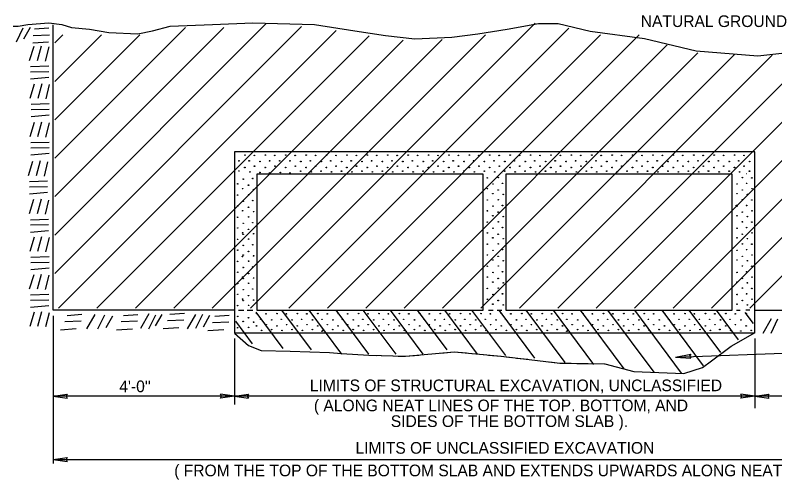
# Model space of a CAD drawing. Extents: x -61 to 299, y -30 to 298.
# Drawn here: x 7.9 to 90.9, y 170 to 220.8 of the extents above; entities that cross this region are included whole.
import ezdxf

# ---------------------------------------------------------------- set-up
doc = ezdxf.new("R2010")
doc.units = 0
doc.layers.add('Default', color=7, linetype='Continuous')
doc.layers.add('Level 1', color=7, linetype='Continuous')

msp = doc.modelspace()

# ---------------------------------------------------------------- linework, layer by layer
at = {"layer": 'Level 1'}
for p, q in [((8.71, 219.335), (7.957, 217.791)), ((9.492, 219.405), (8.779, 218.137)), ((9.977, 219.256), (11.561, 219.375)), ((12.036, 188.507), (12.036, 219.692)), ((12.19, 196.719), (35.307, 219.835)), ((12.19, 192.518), (39.19, 219.518)), ((12.19, 205.119), (26.492, 219.421)), ((12.19, 200.919), (30.69, 219.419)), ((33.609, 188.736), (64.741, 219.868)), ((37.81, 188.736), (68.414, 219.341)), ((9.848, 218.533), (11.63, 218.613)), ((12.19, 209.319), (21.494, 218.623)), ((12.19, 213.519), (17.294, 218.623)), ((12.19, 217.72), (13.093, 218.623)), ((12.608, 188.736), (42.967, 219.096)), ((16.808, 188.736), (46.588, 218.516)), ((29.409, 188.736), (59.296, 218.623)), ((42.01, 188.736), (71.896, 218.623)), ((46.21, 188.736), (76.097, 218.623)), ((75.611, 188.736), (105.498, 218.623)), ((9.799, 217.732), (11.521, 217.85)), ((21.009, 188.736), (50.314, 218.041)), ((25.209, 188.736), (54.564, 218.091)), ((71.411, 188.736), (100.892, 218.217)), ((9.888, 217.345), (9.413, 215.781)), ((10.72, 217.385), (10.284, 215.781)), ((11.531, 217.286), (11.155, 215.742)), ((50.41, 188.736), (79.171, 217.497)), ((79.812, 188.736), (108.457, 217.381)), ((54.61, 188.736), (82.53, 216.656)), ((58.811, 188.736), (86.57, 216.496)), ((63.011, 188.736), (90.662, 216.388)), ((67.211, 188.736), (95.279, 216.805)), ((11.531, 215.167), (9.551, 215.108)), ((11.531, 214.573), (9.551, 214.534)), ((11.531, 213.94), (9.551, 213.762)), ((9.947, 213.227), (9.472, 211.663)), ((10.779, 213.267), (10.343, 211.663)), ((11.591, 213.168), (11.215, 211.623)), ((84.012, 188.736), (108.457, 213.181)), ((11.591, 211.049), (9.611, 210.99)), ((11.591, 210.455), (9.611, 210.415)), ((11.591, 209.821), (9.611, 209.643)), ((9.928, 209.029), (9.452, 207.465)), ((10.759, 209.069), (10.324, 207.465)), ((11.571, 208.97), (11.195, 207.426)), ((88.212, 188.736), (108.457, 208.981)), ((11.571, 206.851), (9.591, 206.792)), ((11.571, 206.257), (9.591, 206.218)), ((11.571, 205.624), (9.591, 205.446)), ((9.769, 204.772), (9.294, 203.208)), ((10.601, 204.812), (10.165, 203.208)), ((11.413, 204.713), (11.036, 203.169)), ((11.413, 202.594), (9.433, 202.535)), ((11.413, 202), (9.433, 201.961)), ((11.413, 201.367), (9.433, 201.189)), ((9.868, 200.595), (9.393, 199.03)), ((10.7, 200.634), (10.264, 199.03)), ((11.512, 200.535), (11.135, 198.991)), ((11.512, 198.417), (9.532, 198.357)), ((11.512, 197.823), (9.532, 197.783)), ((11.512, 197.189), (9.532, 197.011)), ((9.928, 196.496), (9.452, 194.932)), ((10.759, 196.536), (10.324, 194.932)), ((11.571, 196.437), (11.195, 194.892)), ((11.571, 194.318), (9.591, 194.259)), ((11.571, 193.724), (9.591, 193.684)), ((11.571, 193.09), (9.591, 192.912)), ((9.888, 192.378), (9.413, 190.813)), ((10.72, 192.417), (10.284, 190.813)), ((11.531, 192.318), (11.155, 190.774)), ((11.531, 190.2), (9.551, 190.14)), ((11.531, 189.606), (9.551, 189.566)), ((11.531, 188.972), (9.551, 188.794)), ((9.928, 188.279), (9.452, 186.715)), ((10.759, 188.319), (10.324, 186.715)), ((11.571, 188.22), (11.195, 186.675)), ((31.836, 188.507), (12.036, 188.507)), ((12.036, 187.893), (12.036, 171.716)), ((13.561, 187.933), (15.145, 188.051)), ((15.709, 186.457), (16.62, 188.041)), ((17.64, 187.952), (16.887, 186.408)), ((18.511, 187.853), (17.798, 186.586)), ((19.709, 187.923), (21.293, 188.041)), ((21.61, 186.537), (22.52, 188.121)), ((23.203, 187.972), (22.451, 186.428)), ((23.887, 188.041), (23.174, 186.774)), ((24.797, 188.051), (26.381, 188.17)), ((26.698, 186.448), (27.609, 188.032)), ((28.342, 188.032), (27.589, 186.487)), ((29.134, 187.923), (28.421, 186.655)), ((29.698, 187.834), (31.282, 187.952)), ((32.303, 188.492), (32.864, 188.492)), ((33.247, 188.492), (33.852, 188.492)), ((34.185, 188.282), (37.153, 184.319)), ((36.994, 188.497), (40.241, 184.161)), ((39.964, 188.497), (43.548, 183.685)), ((42.934, 188.497), (46.518, 183.685)), ((45.904, 188.497), (49.488, 183.685)), ((48.874, 188.497), (52.458, 183.685)), ((51.844, 188.497), (55.091, 184.161)), ((54.814, 188.497), (58.398, 183.685)), ((57.784, 188.497), (61.487, 183.547)), ((59.637, 188.506), (60.146, 188.506)), ((60.58, 188.506), (61.072, 188.506)), ((60.754, 188.497), (64.655, 183.27)), ((63.724, 188.497), (67.981, 182.794)), ((66.694, 188.497), (71.11, 182.577)), ((69.664, 188.497), (74.447, 182.087)), ((72.634, 188.497), (77.71, 181.709)), ((75.604, 188.497), (80.713, 181.626)), ((78.574, 188.497), (83.108, 182.398)), ((81.544, 188.497), (84.989, 183.864)), ((84.514, 188.497), (86.93, 185.25)), ((86.75, 188.509), (87.172, 188.509)), ((87.683, 188.229), (88.573, 187.032)), ((88.22, 188.509), (87.76, 188.509)), ((88.761, 188.507), (108.561, 188.507)), ((13.303, 187.259), (15.085, 187.339)), ((19.451, 187.249), (21.233, 187.329)), ((24.54, 187.378), (26.322, 187.457)), ((29.44, 187.16), (31.222, 187.24)), ((31.955, 187.299), (33.796, 184.804)), ((89.672, 186.002), (90.583, 187.586)), ((91.256, 187.507), (90.504, 185.962)), ((12.808, 186.368), (14.531, 186.487)), ((18.956, 186.358), (20.679, 186.477)), ((24.045, 186.487), (25.768, 186.606)), ((28.945, 186.269), (30.668, 186.388)), ((31.836, 185.418), (31.836, 178.18)), ((31.866, 185.982), (33.391, 184.636)), ((86.177, 184.576), (88.791, 186.061)), ((88.761, 185.418), (88.761, 177.771)), ((84.019, 182.953), (86.177, 184.576)), ((42.241, 183.883), (43.548, 183.745)), ((43.548, 183.745), (46.538, 183.567)), ((52.598, 183.65), (53.841, 183.762)), ((54.422, 183.814), (55.862, 183.943)), ((55.864, 183.943), (57.224, 183.817)), ((57.825, 183.762), (59.067, 183.647)), ((80.075, 183.374), (81.745, 183.699)), ((46.538, 183.567), (47.329, 183.547)), ((47.933, 183.532), (49.18, 183.502)), ((49.764, 183.487), (50.556, 183.468)), ((50.557, 183.468), (51.997, 183.596)), ((59.629, 183.595), (60.989, 183.47)), ((61.012, 183.468), (62.113, 183.339)), ((62.703, 183.27), (63.942, 183.125)), ((66.341, 182.845), (67.442, 182.716)), ((80.075, 183.374), (81.771, 183.236)), ((83.029, 182.22), (84.019, 182.953)), ((67.447, 182.715), (68.674, 182.695)), ((69.278, 182.686), (70.525, 182.665)), ((71.109, 182.656), (72.336, 182.636)), ((72.337, 182.636), (75.525, 181.804)), ((80.99, 181.567), (83.029, 182.22)), ((12.036, 179.102), (13.569, 179.312)), ((31.836, 179.102), (12.036, 179.102)), ((12.036, 179.102), (13.569, 178.891)), ((31.836, 179.102), (30.303, 179.312)), ((31.836, 179.102), (30.303, 178.891)), ((31.836, 179.102), (33.369, 179.312)), ((31.836, 179.102), (33.369, 178.891)), ((88.761, 179.102), (31.836, 179.102)), ((88.761, 179.102), (87.228, 179.312)), ((88.761, 179.102), (87.228, 178.891)), ((88.761, 179.102), (90.294, 179.312)), ((108.561, 179.102), (88.761, 179.102)), ((88.761, 179.102), (90.294, 178.891)), ((12.036, 172.172), (13.569, 172.382)), ((12.036, 172.172), (108.561, 172.172)), ((12.036, 172.172), (13.569, 171.961))]:
    msp.add_line(p, q, dxfattribs=at)
for points in [[(7.66, 219.573), (8.195, 219.573), (9.244, 219.751), (11.541, 219.929), (12.967, 219.751), (14.036, 219.395), (15.976, 219.217), (18.095, 218.88), (21.283, 218.702), (22.887, 219.038), (24.827, 219.573), (29.44, 219.751), (33.856, 219.929), (40.588, 219.751), (45.003, 219.038), (48.369, 218.524), (51.557, 218.167), (55.636, 218.345), (58.467, 218.702), (61.655, 219.217), (65.1, 219.83), (67.258, 219.83), (70.763, 219.019), (76.683, 218.207), (82.346, 216.86), (89.078, 216.326), (96.622, 217.138)], [(31.836, 186.032), (88.761, 186.032), (88.761, 205.832), (31.836, 205.832), (31.836, 186.032)], [(34.311, 188.507), (59.061, 188.507), (59.061, 203.357), (34.311, 203.357), (34.311, 188.507)], [(61.536, 188.507), (86.286, 188.507), (86.286, 203.357), (61.536, 203.357), (61.536, 188.507)], [(31.866, 185.982), (33.391, 184.636), (34.757, 184.081), (37.925, 184.022), (42.241, 183.883), (43.548, 183.745), (46.538, 183.567), (50.557, 183.468), (55.864, 183.943), (61.012, 183.468), (67.447, 182.715), (72.337, 182.636), (75.525, 181.804), (80.99, 181.567), (83.029, 182.22), (84.019, 182.953), (86.177, 184.576), (88.791, 186.061)], [(80.075, 183.374), (107.561, 184.398), (118.955, 184.564)], [(81.745, 183.699), (81.628, 183.458), (81.771, 183.236)], [(13.569, 179.312), (13.45, 179.1), (13.569, 178.891)], [(30.303, 178.891), (30.422, 179.104), (30.303, 179.312)], [(33.369, 179.312), (33.25, 179.1), (33.369, 178.891)], [(87.228, 178.891), (87.347, 179.104), (87.228, 179.312)], [(90.294, 179.312), (90.175, 179.1), (90.294, 178.891)], [(13.569, 172.382), (13.45, 172.17), (13.569, 171.961)]]:
    msp.add_lwpolyline(points, dxfattribs=at)
for centre in [(32.998, 205.455), (34.025, 205.426), (35.229, 205.455), (36.256, 205.426), (37.46, 205.455), (38.487, 205.426), (39.692, 205.455), (40.718, 205.426), (41.923, 205.455), (42.949, 205.426), (44.154, 205.455), (45.181, 205.426), (46.385, 205.455), (47.412, 205.426), (48.616, 205.455), (49.643, 205.426), (50.848, 205.455), (51.874, 205.426), (53.079, 205.455), (54.105, 205.426), (55.31, 205.455), (56.337, 205.426), (57.541, 205.455), (58.568, 205.426), (59.772, 205.455), (60.799, 205.426), (62.004, 205.455), (63.03, 205.426), (64.235, 205.455), (65.262, 205.426), (66.466, 205.455), (67.493, 205.426), (68.697, 205.455), (69.724, 205.426), (70.929, 205.455), (71.955, 205.426), (73.16, 205.455), (74.186, 205.426), (75.391, 205.455), (76.418, 205.426), (77.622, 205.455), (78.649, 205.426), (79.853, 205.455), (80.88, 205.426), (82.085, 205.455), (83.111, 205.426), (84.316, 205.455), (85.342, 205.426), (86.547, 205.455), (87.574, 205.426), (32.335, 204.827), (33.454, 204.827), (34.644, 204.756), (35.685, 204.827), (36.798, 204.827), (37.917, 204.827), (39.107, 204.756), (40.148, 204.827), (41.338, 204.756), (42.379, 204.827), (43.569, 204.756), (44.61, 204.827), (45.8, 204.756), (46.841, 204.827), (48.032, 204.756), (49.073, 204.827), (50.263, 204.756), (51.304, 204.827), (52.494, 204.756), (53.535, 204.827), (54.725, 204.756), (55.766, 204.827), (56.957, 204.756), (57.997, 204.827), (59.188, 204.756), (60.229, 204.827), (61.419, 204.756), (62.46, 204.827), (63.65, 204.756), (64.691, 204.827), (65.881, 204.756), (66.922, 204.827), (68.113, 204.756), (69.154, 204.827), (70.344, 204.756), (71.385, 204.827), (72.575, 204.756), (73.616, 204.827), (74.806, 204.756), (75.847, 204.827), (77.037, 204.756), (78.078, 204.827), (79.269, 204.756), (80.31, 204.827), (81.5, 204.756), (82.541, 204.827), (83.731, 204.756), (84.772, 204.827), (85.962, 204.756), (87.003, 204.827), (88.194, 204.756), (32.335, 203.715), (32.984, 204.1), (33.54, 203.615), (34.039, 204.243), (34.63, 203.551), (35.215, 204.1), (35.685, 203.509), (36.27, 204.243), (36.861, 203.551), (37.446, 204.1), (37.917, 203.509), (38.501, 204.243), (39.093, 203.701), (39.677, 204.1), (40.233, 203.615), (40.732, 204.243), (41.324, 203.701), (41.908, 204.1), (42.465, 203.615), (42.964, 204.243), (43.555, 203.701), (44.14, 204.1), (44.696, 203.615), (45.195, 204.243), (45.786, 203.701), (46.371, 204.1), (46.927, 203.615), (47.426, 204.243), (48.017, 203.701), (48.602, 204.1), (49.158, 203.615), (49.657, 204.243), (50.249, 203.701), (50.833, 204.1), (51.389, 203.615), (51.889, 204.243), (52.48, 203.701), (53.065, 204.1), (53.621, 203.615), (54.12, 204.243), (54.711, 203.701), (55.296, 204.1), (55.852, 203.615), (56.351, 204.243), (56.942, 203.701), (57.527, 204.1), (58.083, 203.615), (58.582, 204.243), (59.174, 203.701), (59.758, 204.1), (60.314, 203.615), (60.813, 204.243), (61.405, 203.701), (61.989, 204.1), (62.545, 203.615), (63.045, 204.243), (63.636, 203.701), (64.221, 204.1), (64.777, 203.615), (65.276, 204.243), (65.867, 203.701), (66.452, 204.1), (67.008, 203.615), (67.507, 204.243), (68.098, 203.701), (68.683, 204.1), (69.239, 203.615), (69.738, 204.243), (70.33, 203.701), (70.914, 204.1), (71.47, 203.615), (71.969, 204.243), (72.561, 203.701), (73.145, 204.1), (73.702, 203.615), (74.201, 204.243), (74.792, 203.701), (75.377, 204.1), (75.933, 203.615), (76.432, 204.243), (77.023, 203.701), (77.608, 204.1), (78.164, 203.615), (78.663, 204.243), (79.254, 203.701), (79.839, 204.1), (80.395, 203.615), (80.894, 204.243), (81.486, 203.701), (82.07, 204.1), (82.626, 203.615), (83.125, 204.243), (83.653, 203.715), (83.717, 203.701), (84.302, 204.1), (84.858, 203.615), (85.357, 204.243), (85.948, 203.701), (86.533, 204.1), (87.089, 203.615), (87.588, 204.243), (88.179, 203.701), (32.811, 202.828), (33.852, 202.899), (59.5, 202.965), (60.705, 202.994), (87.405, 202.994), (88.432, 202.965), (32.205, 202.315), (33.381, 202.172), (60.12, 202.295), (61.161, 202.366), (86.82, 202.295), (87.861, 202.366), (32.191, 201.082), (32.733, 201.787), (33.396, 201.11), (33.937, 201.687), (59.514, 201.782), (60.106, 201.24), (60.69, 201.639), (61.246, 201.154), (86.806, 201.24), (87.391, 201.639), (87.947, 201.154), (88.446, 201.782), (32.811, 200.411), (33.852, 200.483), (59.5, 200.549), (60.705, 200.577), (87.405, 200.577), (88.432, 200.549), (32.205, 199.898), (32.733, 199.37), (33.381, 199.755), (59.514, 199.365), (60.12, 199.879), (61.161, 199.95), (86.742, 199.95), (86.82, 199.879), (87.861, 199.95), (88.446, 199.365), (32.191, 198.665), (33.396, 198.694), (33.937, 199.271), (60.106, 198.823), (60.69, 199.223), (61.246, 198.738), (86.806, 198.823), (87.391, 199.223), (87.947, 198.738), (32.811, 197.995), (33.852, 198.066), (59.5, 198.132), (60.705, 198.161), (87.405, 198.161), (88.432, 198.132), (32.205, 197.482), (32.733, 196.954), (33.381, 197.339), (59.514, 196.949), (60.12, 197.462), (61.161, 197.533), (86.82, 197.462), (87.861, 197.533), (88.446, 196.949), (32.191, 196.249), (32.797, 196.79), (33.396, 196.277), (33.937, 196.854), (60.106, 196.407), (60.69, 196.806), (61.246, 196.321), (86.806, 196.407), (87.391, 196.806), (87.947, 196.321), (32.811, 195.578), (33.852, 195.65), (59.5, 195.716), (60.705, 195.744), (87.405, 195.744), (88.432, 195.716), (32.205, 195.065), (32.797, 194.523), (33.381, 194.922), (33.937, 194.438), (59.514, 194.532), (60.12, 195.046), (60.69, 194.39), (61.161, 195.117), (86.82, 195.046), (87.391, 194.39), (87.861, 195.117), (88.446, 194.532), (32.191, 193.832), (32.719, 194.36), (33.396, 193.861), (60.106, 193.99), (61.246, 193.905), (86.806, 193.99), (87.947, 193.905), (32.811, 193.162), (33.852, 193.233), (59.5, 193.299), (60.705, 193.328), (87.405, 193.328), (88.432, 193.299), (32.205, 192.649), (32.733, 192.121), (32.797, 191.957), (33.381, 192.506), (33.937, 192.021), (59.514, 192.116), (60.12, 192.629), (60.69, 191.973), (61.161, 192.7), (86.82, 192.629), (87.391, 191.973), (87.861, 192.7), (88.446, 192.116), (32.191, 191.415), (33.396, 191.444), (60.106, 191.574), (61.246, 191.488), (86.806, 191.574), (87.947, 191.488), (32.205, 190.232), (32.811, 190.745), (33.852, 190.817), (59.5, 190.883), (60.705, 190.911), (61.161, 190.284), (87.405, 190.911), (87.861, 190.284), (88.432, 190.883), (32.733, 189.704), (32.797, 189.541), (33.381, 190.089), (33.937, 189.605), (59.514, 189.699), (60.12, 190.213), (60.69, 189.557), (86.82, 190.213), (87.391, 189.557), (88.446, 189.699), (32.191, 188.999), (33.396, 189.028), (60.106, 189.157), (61.246, 189.072), (86.806, 189.157), (87.947, 189.072), (32.205, 187.816), (34.274, 188.129), (35.301, 188.101), (36.505, 188.129), (37.532, 188.101), (38.736, 188.129), (39.763, 188.101), (40.968, 188.129), (41.994, 188.101), (43.199, 188.129), (44.225, 188.101), (45.43, 188.129), (46.457, 188.101), (47.661, 188.129), (48.688, 188.101), (49.892, 188.129), (50.919, 188.101), (52.124, 188.129), (53.15, 188.101), (54.355, 188.129), (55.381, 188.101), (56.586, 188.129), (57.613, 188.101), (58.817, 188.129), (59.844, 188.101), (61.048, 188.129), (62.075, 188.101), (63.28, 188.129), (64.306, 188.101), (65.511, 188.129), (66.538, 188.101), (67.742, 188.129), (68.769, 188.101), (69.973, 188.129), (71, 188.101), (72.205, 188.129), (73.231, 188.101), (74.436, 188.129), (75.462, 188.101), (76.667, 188.129), (77.694, 188.101), (78.898, 188.129), (79.925, 188.101), (81.129, 188.129), (82.156, 188.101), (83.361, 188.129), (84.387, 188.101), (85.592, 188.129), (86.618, 188.101), (87.823, 188.129), (32.797, 187.274), (33.381, 187.673), (33.937, 187.188), (34.73, 187.502), (35.315, 186.917), (35.92, 187.431), (36.961, 187.502), (37.546, 186.917), (38.152, 187.431), (39.193, 187.502), (39.777, 186.917), (40.383, 187.431), (41.424, 187.502), (42.008, 186.917), (42.614, 187.431), (43.655, 187.502), (44.24, 186.917), (44.845, 187.431), (45.886, 187.502), (46.471, 186.917), (47.077, 187.431), (48.117, 187.502), (48.702, 186.917), (49.308, 187.431), (50.349, 187.502), (50.933, 186.917), (51.539, 187.431), (52.58, 187.502), (53.165, 186.917), (53.77, 187.431), (54.811, 187.502), (55.396, 186.917), (56.001, 187.431), (57.042, 187.502), (57.627, 186.917), (58.233, 187.431), (59.273, 187.502), (59.858, 186.917), (60.464, 187.431), (61.505, 187.502), (62.089, 186.917), (62.695, 187.431), (63.736, 187.502), (64.321, 186.917), (64.926, 187.431), (65.967, 187.502), (66.552, 186.917), (67.157, 187.431), (68.198, 187.502), (68.783, 186.917), (69.389, 187.431), (70.43, 187.502), (71.014, 186.917), (71.62, 187.431), (72.661, 187.502), (73.245, 186.917), (73.851, 187.431), (74.892, 187.502), (75.477, 186.917), (76.082, 187.431), (77.123, 187.502), (77.708, 186.917), (78.314, 187.431), (79.354, 187.502), (79.939, 186.917), (80.467, 187.502), (81.586, 187.502), (82.17, 186.917), (82.698, 187.502), (83.817, 187.502), (84.402, 186.917), (85.007, 187.431), (86.048, 187.502), (86.633, 186.917), (87.238, 187.431), (88.279, 187.502), (32.191, 186.582), (33.396, 186.611), (34.26, 186.775), (34.816, 186.29), (35.906, 186.375), (36.491, 186.775), (37.047, 186.29), (38.137, 186.375), (38.722, 186.775), (39.278, 186.29), (40.369, 186.375), (40.953, 186.775), (41.424, 186.183), (41.509, 186.29), (42.6, 186.375), (43.185, 186.775), (43.741, 186.29), (44.831, 186.375), (45.416, 186.775), (45.972, 186.29), (47.062, 186.375), (47.647, 186.775), (48.203, 186.29), (49.293, 186.375), (49.878, 186.775), (50.434, 186.29), (51.525, 186.375), (52.109, 186.775), (52.665, 186.29), (53.756, 186.375), (54.341, 186.775), (54.897, 186.29), (55.987, 186.375), (56.572, 186.775), (57.128, 186.29), (58.218, 186.375), (58.803, 186.775), (59.359, 186.29), (60.45, 186.375), (61.034, 186.775), (61.59, 186.29), (62.681, 186.375), (63.265, 186.775), (63.821, 186.29), (64.912, 186.375), (65.497, 186.775), (66.053, 186.29), (67.143, 186.375), (67.728, 186.775), (68.198, 186.183), (68.284, 186.29), (69.374, 186.375), (69.959, 186.775), (70.515, 186.29), (71.606, 186.375), (72.19, 186.775), (72.746, 186.29), (73.837, 186.375), (74.421, 186.775), (74.978, 186.29), (76.068, 186.375), (76.653, 186.775), (77.209, 186.29), (78.299, 186.375), (78.884, 186.775), (79.44, 186.29), (80.53, 186.375), (81.115, 186.775), (81.671, 186.29), (82.762, 186.375), (83.346, 186.775), (83.902, 186.29), (84.929, 186.39), (85.578, 186.775), (86.134, 186.29), (87.224, 186.226), (87.809, 186.775), (88.365, 186.29)]:
    msp.add_circle(centre, 0.0319, dxfattribs=at)
for centre in [(61.161, 203.464), (87.861, 203.464)]:
    msp.add_arc(centre, 0.0319, 241.20299, 298.797, dxfattribs=at)

# ---------------------------------------------------------------- texts
at = {"layer": 'Default'}
msp.add_text("4'-0''", height=1.2749, dxfattribs=at).set_placement((19.255, 179.534))
at = {"layer": 'Level 1'}
for s, p in [('NATURAL GROUND', (76.287, 219.462)), ('LIMITS OF STRUCTURAL EXCAVATION, UNCLASSIFIED', (40.087, 179.639)), ('( ALONG NEAT LINES OF THE TOP. BOTTOM, AND', (40.535, 177.447)), ('SIDES OF THE BOTTOM SLAB ).', (48.946, 175.726)), ('LIMITS OF UNCLASSIFIED EXCAVATION', (45.086, 172.805)), ('( FROM THE TOP OF THE BOTTOM SLAB AND EXTENDS UPWARDS ALONG NEAT LINES ).', (25.26, 170.335))]:
    msp.add_text(s, height=1.27493, dxfattribs=at).set_placement(p)

doc.saveas('drawing.dxf')
